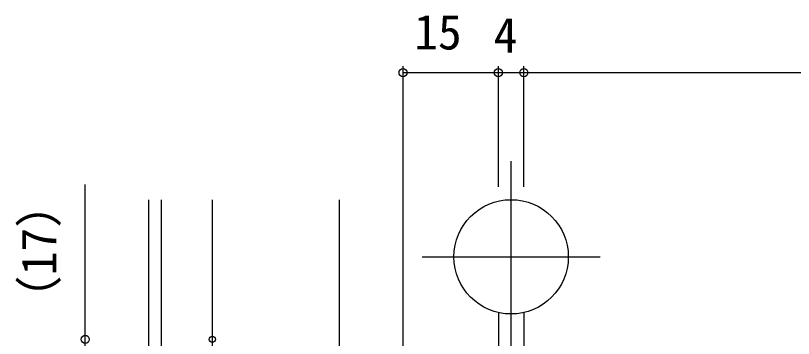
# Model space of a CAD drawing. Units: millimetres, scale not verified. Extents: x -437 to 438, y -281 to 279.
# Drawn here: x -121.8 to 0.6, y -84 to -33.1 of the extents above; entities that cross this region are included whole.
import ezdxf
from ezdxf.enums import TextEntityAlignment as Align

# ---------------------------------------------------------------- set-up
doc = ezdxf.new("R2010")
doc.units = ezdxf.units.MM
doc.header["$LTSCALE"] = 2
for name, color, linetype in [('0-5_YKK_13', 4, 'Continuous'), ('0-7_YKK_D', 6, 'Continuous'), ('0-9_YSS_K', 3, 'Continuous')]:
    doc.layers.add(name, color=color, linetype=linetype)
doc.styles.add('ＭＳ ゴシック', font='')
doc.styles.get('ＭＳ ゴシック').set_extended_font_data('MS Gothic')

msp = doc.modelspace()

# ---------------------------------------------------------------- linework, layer by layer
at = {"layer": '0-5_YKK_13'}
for p, q in [((-43.805, -86.169), (-43.805, -56.031)), ((-57.805, -71.1), (-29.805, -71.1)), ((-45.805, -79.875), (-45.805, -121.1)), ((-41.805, -79.875), (-41.805, -121.1))]:
    msp.add_line(p, q, dxfattribs=at)
msp.add_circle((-43.805, -71.1), 9, dxfattribs=at)
at = {"layer": '0-7_YKK_D'}
for p, q in [((-60.805, -85.6), (-60.805, -41.1)), ((-45.805, -60.1), (-45.805, -41.1)), ((-45.805, -60.1), (-45.805, -41.1)), ((-41.805, -60.1), (-41.805, -41.1)), ((-41.805, -60.1), (-41.805, -41.1)), ((-60.805, -42.1), (-45.805, -42.1)), ((-45.805, -42.1), (-41.805, -42.1)), ((-41.805, -42.1), (301.195, -42.1))]:
    msp.add_line(p, q, dxfattribs=at)
msp.add_lwpolyline([(-110.805, -101.1), (-110.805, -84.1), (-110.805, -59.695)], dxfattribs=at)
for centre, radius in [((-60.805, -42.1), 0.637), ((-45.805, -42.1), 0.637), ((-45.805, -42.1), 0.637), ((-41.805, -42.1), 0.637), ((-41.805, -42.1), 0.637), ((-110.805, -84.1), 0.637), ((-90.805, -84.1), 0.5)]:
    msp.add_circle(centre, radius, dxfattribs=at)
at = {"layer": '0-9_YSS_K'}
for p, q in [((-100.805, -226.289), (-100.805, -62.1)), ((-98.805, -226.289), (-98.805, -62.1)), ((-90.805, -116.1), (-90.805, -62.1)), ((-70.805, -101.1), (-70.805, -62.1))]:
    msp.add_line(p, q, dxfattribs=at)

# ---------------------------------------------------------------- texts
at = {"layer": '0-7_YKK_D', "style": 'ＭＳ ゴシック'}
for s, p in [('15', (-59.058, -40.1)), ('4', (-46.553, -40.6))]:
    msp.add_text(s, height=5.499, dxfattribs=at).set_placement(p, align=Align.BOTTOM_LEFT)
msp.add_text('（17）', height=5.499, rotation=90, dxfattribs=at).set_placement((-113.7, -81.51), align=Align.BOTTOM_LEFT)

doc.saveas('drawing.dxf')
